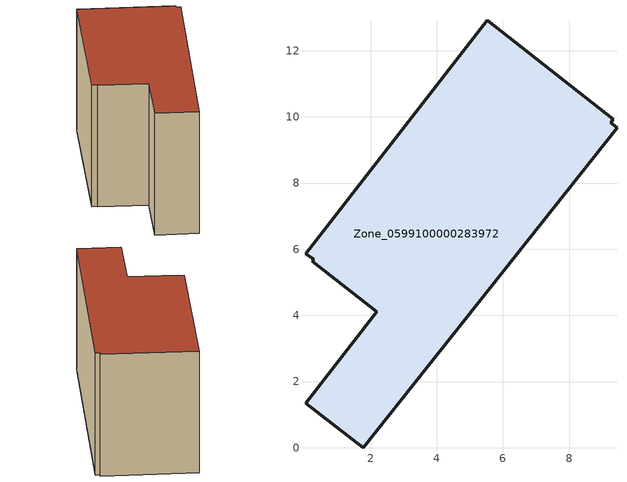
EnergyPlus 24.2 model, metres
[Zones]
Zone_0599100000283972
 floor ground (C_G): 9.34,9.93 9.26,9.82 9.45,9.68 1.77,0 0.04,1.35 2.19,4.11 0.23,5.64 0.28,5.7 0.03,5.87 5.52,12.92 z3.66
 wall outside (C_F): 0.04,1.35 1.77,0 9.45,9.68 9.26,9.82 9.34,9.93 5.52,12.92 0.03,5.87 0.28,5.7 0.23,5.64 2.19,4.11 0.04,1.35 z3.66:10.2
 roof outside (C_R): 9.26,9.82 9.34,9.93 5.52,12.92 0.03,5.87 0.28,5.7 0.23,5.64 2.19,4.11 0.04,1.35 1.77,0 9.45,9.68 z10.2
[BUILDING]
Pand.0599100000283972: North Axis=0; Terrain=City; Loads Convergence Tolerance Value=0.04; Temperature Convergence Tolerance Value=0.4; Solar Distribution=FullExterior; Maximum Number of Warmup Days=25; Minimum Number of Warmup Days=1
[Site:Location]
Rotterdam.The.Hague.AP_ZH_NLD Design_Conditions: Latitude=51.96; Longitude=4.45; Time Zone=1; Elevation=-4.5
[SITE:GROUNDTEMPERATURE:BUILDINGSURFACE]
18, 18, 18, 18, 18, 18, 18, 18, 18, 18, 18, 18
[MATERIAL] Thermal Absorptance=0.9; Solar Absorptance=0.7; Visible Absorptance=0.7
Name | Roughness | Thickness | Conductivity | Density | Specific Heat
G.TI.1946 | MediumSmooth | 0.15 | 1 | 540 | 1210
F.TI.1946 | Rough | 0.3 | 0.857143 | 1920 | 840
R.TI.1946 | MediumRough | 0.2 | 0.1 | 1500 | 1000
[CONSTRUCTION]
C_G: G.TI.1946
C_F: F.TI.1946
C_R: R.TI.1946
[ZONE]
Zone_0599100000283972: Type=1; Multiplier=1; Ceiling Height=Autocalculate; Volume=Autocalculate; Floor Area=autocalculate; Part of Total Floor Area=Yes
[ZONEINFILTRATION:DESIGNFLOWRATE]
Infil_Zone_0599100000283972: Zone or ZoneList or Space or SpaceList=Zone_0599100000283972; Schedule=AlwaysOn; Design Flow Rate Calculation Method=Flow/Area; Flow Rate per Floor Area=0.003; Constant Term Coefficient=1; Temperature Term Coefficient=0; Velocity Term Coefficient=0; Velocity Squared Term Coefficient=0
[HVACTEMPLATE:ZONE:IDEALLOADSAIRSYSTEM]
Zone_0599100000283972: Maximum Heating Supply Air Temperature=50; Minimum Cooling Supply Air Temperature=13; Maximum Heating Supply Air Humidity Ratio=0.0156; Minimum Cooling Supply Air Humidity Ratio=0.0077; Heating Limit=NoLimit; Cooling Limit=NoLimit; Dehumidification Control Type=ConstantSensibleHeatRatio; Cooling Sensible Heat Ratio=0.7; Dehumidification Setpoint=60; Humidification Control Type=None; Humidification Setpoint=30; Outdoor Air Method=None; Outdoor Air Flow Rate per Person=0.00944; Outdoor Air Flow Rate per Zone Floor Area=0; Outdoor Air Flow Rate per Zone=0; Demand Controlled Ventilation Type=None; Outdoor Air Economizer Type=NoEconomizer; Heat Recovery Type=None; Sensible Heat Recovery Effectiveness=0.7; Latent Heat Recovery Effectiveness=0.65
[ZONECONTROL:THERMOSTAT]
ThermostatControl_Zone_0599100000283972: Zone or ZoneList=Zone_0599100000283972; Control Type Schedule=DualSetpointControlType; Control 1=Thermostat_Zone_0599100000283972; Temperature Difference Between Cutout And Setpoint=0
[THERMOSTATSETPOINT:DUALSETPOINT]
Thermostat_Zone_0599100000283972: Heating Setpoint Temperature Schedule=HeatingSetpoint_Zone_0599100000283972; Cooling Setpoint Temperature Schedule=CoolingSetpoint_Zone_0599100000283972
[SCHEDULE:COMPACT]
HeatingSetpoint_Zone_0599100000283972: Through: 12/31, For: AllDays, Until: 24:00, 21
CoolingSetpoint_Zone_0599100000283972: Through: 12/31, For: AllDays, Until: 24:00, 24
DualSetpointControlType: Through: 12/31, For: AllDays, Until: 24:00, 4
AlwaysOn: Through: 12/31, For: AllDays, Until: 24:00, 1
